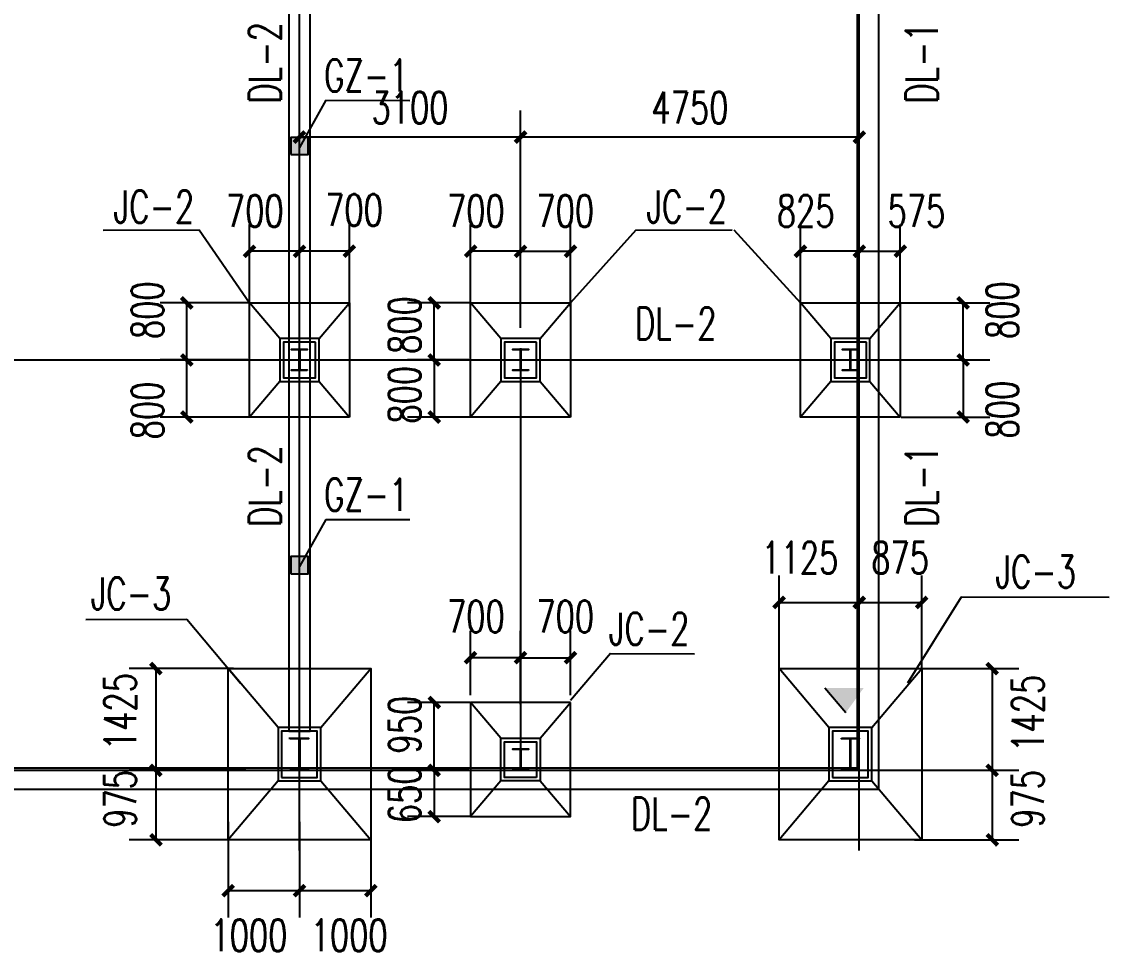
# Model space of a CAD drawing. Extents: x 180850 to 1399066, y 113487 to 334416.
# Drawn here: x 367106 to 382355, y 172856 to 185952 of the extents above; entities that cross this region are included whole.
import ezdxf

# ---------------------------------------------------------------- set-up
doc = ezdxf.new("R2010")
doc.units = 0
doc.header["$LTSCALE"] = 1000
for name, color, linetype in [('AXIS', 3, 'Continuous'), ('DOTE', 1, 'Continuous'), ('GZ', 50, 'Continuous'), ('PUB_TEXT', 7, 'Continuous'), ('YCX', 90, 'Continuous'), ('承台', 2, 'Continuous')]:
    doc.layers.add(name, color=color, linetype=linetype)
doc.styles.add('_TCH_DIM_T3', font='SIMPLEX', dxfattribs={"width": 0.705882, "bigfont": 'GBCBIG'})
doc.dimstyles.new('_TCH_ARCH&&150', dxfattribs={"dimtxt": 446.25, "dimasz": 150, "dimexe": 375, "dimexo": 450, "dimgap": 189.375, "dimtad": 1, "dimdec": 0, "dimzin": 0, "dimdsep": 46, "dimtxsty": '_TCH_DIM_T3', "dimblk": 'ARCHTICK', "dimcen": 0.09, "dimclrd": 3, "dimclre": 3, "dimclrt": 7, "dimazin": 2, "dimtfac": 1, "dimtdec": 0, "dimtix": 1, "dimtmove": 2, "dimatfit": 3, "dimfxl": 1, "dimtolj": 1, "dimtzin": 0, "dimarcsym": 0})
doc.dimstyles.new('TCH_150_1', dxfattribs={"dimtxt": 446.25, "dimasz": 150, "dimexe": 375, "dimexo": 450, "dimgap": 189.375, "dimtad": 1, "dimdec": 0, "dimzin": 0, "dimdsep": 46, "dimtxsty": '_TCH_DIM_T3', "dimblk": 'ARCHTICK', "dimcen": 0.09, "dimclrd": 256, "dimclre": 256, "dimclrt": 7, "dimazin": 2, "dimtfac": 1, "dimtdec": 0, "dimtix": 1, "dimtmove": 2, "dimatfit": 3, "dimfxl": 1, "dimtolj": 1, "dimtzin": 0, "dimarcsym": 0})

# ---------------------------------------------------------------- blocks, each defined once
blk = doc.blocks.new('A$C33B20A31')
at = {"color": 6}
blk.add_line((52100, 450), (52340, 450), dxfattribs=at)
at = {"layer": 'GZ'}
for points in [[(52360, 5600), (52140, 5600), (52140, 5610), (52243, 5610), (52247, 5615), (52247, 5885), (52243, 5890), (52140, 5890), (52140, 5900), (52360, 5900), (52360, 5890), (52257, 5890), (52253, 5885), (52253, 5615), (52257, 5610), (52360, 5610), (52360, 5600)], [(55460, 5600), (55240, 5600), (55240, 5610), (55343, 5610), (55347, 5615), (55347, 5885), (55343, 5890), (55240, 5890), (55240, 5900), (55460, 5900), (55460, 5890), (55357, 5890), (55353, 5885), (55353, 5615), (55357, 5610), (55460, 5610), (55460, 5600)], [(60085, 5600), (59865, 5600), (59865, 5610), (59968, 5610), (59972, 5615), (59972, 5885), (59968, 5890), (59865, 5890), (59865, 5900), (60085, 5900), (60085, 5890), (59982, 5890), (59978, 5885), (59978, 5615), (59982, 5610), (60085, 5610), (60085, 5600)], [(55460, 0), (55240, 0), (55240, 10), (55343, 10), (55347, 15), (55347, 285), (55343, 290), (55240, 290), (55240, 300), (55460, 300), (55460, 290), (55357, 290), (55353, 286), (55353, 15), (55357, 10), (55460, 10), (55460, 0)]]:
    blk.add_lwpolyline(points, close=True, dxfattribs=at)
at = {"layer": 'GZ', "color": 6}
for points in [[(52125, 450), (52375, 450), (52375, 440), (52257, 440), (52253, 435), (52253, 15), (52257, 10), (52375, 10), (52375, 0), (52125, 0), (52125, 10), (52243, 10), (52247, 14), (52247, 435), (52243, 440), (52125, 440), (52125, 450)], [(59850, 450), (60100, 450), (60100, 440), (59982, 440), (59978, 435), (59978, 15), (59982, 10), (60100, 10), (60100, 0), (59850, 0), (59850, 10), (59968, 10), (59972, 14), (59972, 435), (59968, 440), (59850, 440), (59850, 450)]]:
    blk.add_lwpolyline(points, close=True, dxfattribs=at)
blk = doc.blocks.new('_ArchTick')
at = {"color": 0, "linetype": 'ByBlock', "const_width": 0.4}
blk.add_lwpolyline([(-0.5, -0.5), (0.5, 0.5)], dxfattribs=at)
blk = doc.blocks.new('*D1364')
at = {"layer": 'AXIS', "linetype": 'ByBlock', "lineweight": -2, "transparency": 16777216}
for p, q in [((370000, 174739), (370000, 173400)), ((371000, 174739), (371000, 173400)), ((370000, 173775), (371000, 173775))]:
    blk.add_line(p, q, dxfattribs=at)
at = {"layer": 'Defpoints', "color": 0, "linetype": 'ByBlock', "transparency": 16777216}
for p in [(370000, 175189), (371000, 175189), (371000, 173775)]:
    blk.add_point(p, dxfattribs=at)
at = {"layer": 'AXIS', "linetype": 'ByBlock', "lineweight": -2, "transparency": 16777216, "xscale": 150, "yscale": 150, "zscale": 150, "rotation": 180}
blk.add_blockref('_ArchTick', (370000, 173775), dxfattribs=at)
at = {"layer": 'AXIS', "linetype": 'ByBlock', "lineweight": -2, "transparency": 16777216, "xscale": 150, "yscale": 150, "zscale": 150}
blk.add_blockref('_ArchTick', (371000, 173775), dxfattribs=at)
at = {"layer": 'AXIS', "color": 7, "linetype": 'ByBlock', "transparency": 16777216, "insert": (370292, 173149), "char_height": 446.2, "attachment_point": 5, "style": '_TCH_DIM_T3'}
blk.add_mtext('\\A1;1000', dxfattribs=at)
blk = doc.blocks.new('*D1365')
at = {"layer": 'AXIS', "linetype": 'ByBlock', "lineweight": -2, "transparency": 16777216}
for p, q in [((370250, 175462), (368612, 175462)), ((368987, 175462), (368987, 174487)), ((370075, 174487), (368612, 174487))]:
    blk.add_line(p, q, dxfattribs=at)
at = {"layer": 'Defpoints', "color": 0, "linetype": 'ByBlock', "transparency": 16777216}
for p in [(370700, 175462), (368987, 174487), (370525, 174487)]:
    blk.add_point(p, dxfattribs=at)
at = {"layer": 'AXIS', "linetype": 'ByBlock', "lineweight": -2, "transparency": 16777216, "xscale": 150, "yscale": 150, "zscale": 150}
for p, rotation in [((368987, 175462), 90), ((368987, 174487), 270)]:
    blk.add_blockref('_ArchTick', p, dxfattribs=dict(at, rotation=rotation))
at = {"layer": 'AXIS', "color": 7, "linetype": 'ByBlock', "transparency": 16777216, "insert": (368487, 175061), "char_height": 446.2, "attachment_point": 5, "rotation": 90, "style": '_TCH_DIM_T3'}
blk.add_mtext('\\A1;975', dxfattribs=at)
blk = doc.blocks.new('*D1366')
at = {"layer": 'AXIS', "linetype": 'ByBlock', "lineweight": -2, "transparency": 16777216}
for p, q in [((370075, 176887), (368612, 176887)), ((368987, 176887), (368987, 175462)), ((370250, 175462), (368612, 175462))]:
    blk.add_line(p, q, dxfattribs=at)
at = {"layer": 'Defpoints', "color": 0, "linetype": 'ByBlock', "transparency": 16777216}
for p in [(370525, 176887), (368987, 175462), (370700, 175462)]:
    blk.add_point(p, dxfattribs=at)
at = {"layer": 'AXIS', "linetype": 'ByBlock', "lineweight": -2, "transparency": 16777216, "xscale": 150, "yscale": 150, "zscale": 150}
for p, rotation in [((368987, 176887), 90), ((368987, 175462), 270)]:
    blk.add_blockref('_ArchTick', p, dxfattribs=dict(at, rotation=rotation))
at = {"layer": 'AXIS', "color": 7, "linetype": 'ByBlock', "transparency": 16777216, "insert": (368487, 176284), "char_height": 446.2, "attachment_point": 5, "rotation": 90, "style": '_TCH_DIM_T3'}
blk.add_mtext('\\A1;1425', dxfattribs=at)
blk = doc.blocks.new('*D1367')
at = {"layer": 'AXIS', "linetype": 'ByBlock', "lineweight": -2, "transparency": 16777216}
for p, q in [((371000, 174739), (371000, 173400)), ((372000, 174739), (372000, 173400)), ((371000, 173775), (372000, 173775))]:
    blk.add_line(p, q, dxfattribs=at)
at = {"layer": 'Defpoints', "color": 0, "linetype": 'ByBlock', "transparency": 16777216}
for p in [(371000, 175189), (372000, 175189), (372000, 173775)]:
    blk.add_point(p, dxfattribs=at)
at = {"layer": 'AXIS', "linetype": 'ByBlock', "lineweight": -2, "transparency": 16777216, "xscale": 150, "yscale": 150, "zscale": 150, "rotation": 180}
blk.add_blockref('_ArchTick', (371000, 173775), dxfattribs=at)
at = {"layer": 'AXIS', "linetype": 'ByBlock', "lineweight": -2, "transparency": 16777216, "xscale": 150, "yscale": 150, "zscale": 150}
blk.add_blockref('_ArchTick', (372000, 173775), dxfattribs=at)
at = {"layer": 'AXIS', "color": 7, "linetype": 'ByBlock', "transparency": 16777216, "insert": (371697, 173149), "char_height": 446.2, "attachment_point": 5, "style": '_TCH_DIM_T3'}
blk.add_mtext('\\A1;1000', dxfattribs=at)
blk = doc.blocks.new('*D1368')
at = {"layer": 'AXIS', "linetype": 'ByBlock', "lineweight": -2, "transparency": 16777216}
for p, q in [((377725, 176851), (377725, 178190)), ((378850, 176851), (378850, 178190)), ((377725, 177815), (378850, 177815))]:
    blk.add_line(p, q, dxfattribs=at)
at = {"layer": 'Defpoints', "color": 0, "linetype": 'ByBlock', "transparency": 16777216}
for p in [(378850, 177815), (377725, 176401), (378850, 176401)]:
    blk.add_point(p, dxfattribs=at)
at = {"layer": 'AXIS', "linetype": 'ByBlock', "lineweight": -2, "transparency": 16777216, "xscale": 150, "yscale": 150, "zscale": 150, "rotation": 180}
blk.add_blockref('_ArchTick', (377725, 177815), dxfattribs=at)
at = {"layer": 'AXIS', "linetype": 'ByBlock', "lineweight": -2, "transparency": 16777216, "xscale": 150, "yscale": 150, "zscale": 150}
blk.add_blockref('_ArchTick', (378850, 177815), dxfattribs=at)
at = {"layer": 'AXIS', "color": 7, "linetype": 'ByBlock', "transparency": 16777216, "insert": (378017, 178441), "char_height": 446.2, "attachment_point": 5, "style": '_TCH_DIM_T3'}
blk.add_mtext('\\A1;1125', dxfattribs=at)
blk = doc.blocks.new('*D1369')
at = {"layer": 'AXIS', "linetype": 'ByBlock', "lineweight": -2, "transparency": 16777216}
for p, q in [((379450, 175462), (381089, 175462)), ((380714, 175462), (380714, 174487)), ((379625, 174487), (381089, 174487))]:
    blk.add_line(p, q, dxfattribs=at)
at = {"layer": 'Defpoints', "color": 0, "linetype": 'ByBlock', "transparency": 16777216}
for p in [(379000, 175462), (379175, 174487), (380714, 174487)]:
    blk.add_point(p, dxfattribs=at)
at = {"layer": 'AXIS', "linetype": 'ByBlock', "lineweight": -2, "transparency": 16777216, "xscale": 150, "yscale": 150, "zscale": 150}
for p, rotation in [((380714, 175462), 90), ((380714, 174487), 270)]:
    blk.add_blockref('_ArchTick', p, dxfattribs=dict(at, rotation=rotation))
at = {"layer": 'AXIS', "color": 7, "linetype": 'ByBlock', "transparency": 16777216, "insert": (381214, 175061), "char_height": 446.2, "attachment_point": 5, "rotation": 90, "style": '_TCH_DIM_T3'}
blk.add_mtext('\\A1;975', dxfattribs=at)
blk = doc.blocks.new('*D1370')
at = {"layer": 'AXIS', "linetype": 'ByBlock', "lineweight": -2, "transparency": 16777216}
for p, q in [((379625, 176887), (381089, 176887)), ((380714, 176887), (380714, 175462)), ((379450, 175462), (381089, 175462))]:
    blk.add_line(p, q, dxfattribs=at)
at = {"layer": 'Defpoints', "color": 0, "linetype": 'ByBlock', "transparency": 16777216}
for p in [(379175, 176887), (379000, 175462), (380714, 175462)]:
    blk.add_point(p, dxfattribs=at)
at = {"layer": 'AXIS', "linetype": 'ByBlock', "lineweight": -2, "transparency": 16777216, "xscale": 150, "yscale": 150, "zscale": 150}
for p, rotation in [((380714, 176887), 90), ((380714, 175462), 270)]:
    blk.add_blockref('_ArchTick', p, dxfattribs=dict(at, rotation=rotation))
at = {"layer": 'AXIS', "color": 7, "linetype": 'ByBlock', "transparency": 16777216, "insert": (381214, 176260), "char_height": 446.2, "attachment_point": 5, "rotation": 90, "style": '_TCH_DIM_T3'}
blk.add_mtext('\\A1;1425', dxfattribs=at)
blk = doc.blocks.new('*D1371')
at = {"layer": 'AXIS', "linetype": 'ByBlock', "lineweight": -2, "transparency": 16777216}
for p, q in [((378850, 176851), (378850, 178190)), ((379725, 176851), (379725, 178190)), ((378850, 177815), (379725, 177815))]:
    blk.add_line(p, q, dxfattribs=at)
at = {"layer": 'Defpoints', "color": 0, "linetype": 'ByBlock', "transparency": 16777216}
for p in [(379725, 177815), (378850, 176401), (379725, 176401)]:
    blk.add_point(p, dxfattribs=at)
at = {"layer": 'AXIS', "linetype": 'ByBlock', "lineweight": -2, "transparency": 16777216, "xscale": 150, "yscale": 150, "zscale": 150, "rotation": 180}
blk.add_blockref('_ArchTick', (378850, 177815), dxfattribs=at)
at = {"layer": 'AXIS', "linetype": 'ByBlock', "lineweight": -2, "transparency": 16777216, "xscale": 150, "yscale": 150, "zscale": 150}
blk.add_blockref('_ArchTick', (379725, 177815), dxfattribs=at)
at = {"layer": 'AXIS', "color": 7, "linetype": 'ByBlock', "transparency": 16777216, "insert": (379422, 178441), "char_height": 446.2, "attachment_point": 5, "style": '_TCH_DIM_T3'}
blk.add_mtext('\\A1;875', dxfattribs=at)
blk = doc.blocks.new('*D1412')
at = {"color": 3, "lineweight": -2, "transparency": 16777216}
for p, q in [((374100, 182570), (374100, 184710)), ((378850, 182570), (378850, 184710)), ((378850, 184335), (374100, 184335))]:
    blk.add_line(p, q, dxfattribs=at)
at = {"layer": 'Defpoints', "color": 0, "transparency": 16777216}
for p in [(374100, 184335), (374100, 182120), (378850, 182120)]:
    blk.add_point(p, dxfattribs=at)
at = {"color": 3, "lineweight": -2, "transparency": 16777216, "xscale": 150, "yscale": 150, "zscale": 150}
for p, rotation in [((374100, 184335), 179.9999999966649), ((378850, 184335), 359.9999999966649)]:
    blk.add_blockref('_ArchTick', p, dxfattribs=dict(at, rotation=rotation))
at = {"color": 7, "transparency": 16777216, "insert": (376475, 184748), "char_height": 446.2, "attachment_point": 5, "rotation": 360, "style": '_TCH_DIM_T3'}
blk.add_mtext('\\A1;4750', dxfattribs=at)
blk = doc.blocks.new('*D1413')
at = {"color": 3, "lineweight": -2, "transparency": 16777216}
for p, q in [((371000, 181662), (371000, 184710)), ((374100, 181662), (374100, 184710)), ((374100, 184335), (371000, 184335))]:
    blk.add_line(p, q, dxfattribs=at)
at = {"layer": 'Defpoints', "color": 0, "transparency": 16777216}
for p in [(371000, 184335), (371000, 181212), (374100, 181212)]:
    blk.add_point(p, dxfattribs=at)
at = {"color": 3, "lineweight": -2, "transparency": 16777216, "xscale": 150, "yscale": 150, "zscale": 150}
for p, rotation in [((371000, 184335), 180.00000000667), ((374100, 184335), 6.670024532695606e-09)]:
    blk.add_blockref('_ArchTick', p, dxfattribs=dict(at, rotation=rotation))
at = {"color": 7, "transparency": 16777216, "insert": (372550, 184748), "char_height": 446.2, "attachment_point": 5, "rotation": 0, "style": '_TCH_DIM_T3'}
blk.add_mtext('\\A1;3100', dxfattribs=at)
blk = doc.blocks.new('*D1408')
at = {"layer": 'AXIS', "linetype": 'ByBlock', "lineweight": -2, "transparency": 16777216}
for p, q in [((373400, 176513), (373400, 177415)), ((374100, 176388), (374100, 177415)), ((374100, 177040), (373400, 177040))]:
    blk.add_line(p, q, dxfattribs=at)
at = {"layer": 'Defpoints', "color": 0, "linetype": 'ByBlock', "transparency": 16777216}
for p in [(373400, 177040), (373400, 176063), (374100, 175938)]:
    blk.add_point(p, dxfattribs=at)
at = {"layer": 'AXIS', "linetype": 'ByBlock', "lineweight": -2, "transparency": 16777216, "xscale": 150, "yscale": 150, "zscale": 150, "rotation": 180}
blk.add_blockref('_ArchTick', (373400, 177040), dxfattribs=at)
at = {"layer": 'AXIS', "linetype": 'ByBlock', "lineweight": -2, "transparency": 16777216, "xscale": 150, "yscale": 150, "zscale": 150}
blk.add_blockref('_ArchTick', (374100, 177040), dxfattribs=at)
at = {"layer": 'AXIS', "color": 7, "linetype": 'ByBlock', "transparency": 16777216, "insert": (373474, 177617), "char_height": 446.2, "attachment_point": 5, "style": '_TCH_DIM_T3'}
blk.add_mtext('\\A1;700', dxfattribs=at)
blk = doc.blocks.new('*D1409')
at = {"layer": 'AXIS', "linetype": 'ByBlock', "lineweight": -2, "transparency": 16777216}
for p, q in [((373375, 175462), (372515, 175462)), ((372890, 175462), (372890, 174812)), ((373389, 174812), (372515, 174812))]:
    blk.add_line(p, q, dxfattribs=at)
at = {"layer": 'Defpoints', "color": 0, "linetype": 'ByBlock', "transparency": 16777216}
for p in [(373825, 175462), (372890, 174812), (373839, 174812)]:
    blk.add_point(p, dxfattribs=at)
at = {"layer": 'AXIS', "linetype": 'ByBlock', "lineweight": -2, "transparency": 16777216, "xscale": 150, "yscale": 150, "zscale": 150}
for p, rotation in [((372890, 175462), 90), ((372890, 174812), 270)]:
    blk.add_blockref('_ArchTick', p, dxfattribs=dict(at, rotation=rotation))
at = {"layer": 'AXIS', "color": 7, "linetype": 'ByBlock', "transparency": 16777216, "insert": (372476, 175124), "char_height": 446.2, "attachment_point": 5, "rotation": 90, "style": '_TCH_DIM_T3'}
blk.add_mtext('\\A1;650', dxfattribs=at)
blk = doc.blocks.new('*D1410')
at = {"layer": 'AXIS', "linetype": 'ByBlock', "lineweight": -2, "transparency": 16777216}
for p, q in [((374100, 176388), (374100, 177415)), ((374800, 176513), (374800, 177415)), ((374100, 177040), (374800, 177040))]:
    blk.add_line(p, q, dxfattribs=at)
at = {"layer": 'Defpoints', "color": 0, "linetype": 'ByBlock', "transparency": 16777216}
for p in [(374800, 177040), (374800, 176063), (374100, 175938)]:
    blk.add_point(p, dxfattribs=at)
at = {"layer": 'AXIS', "linetype": 'ByBlock', "lineweight": -2, "transparency": 16777216, "xscale": 150, "yscale": 150, "zscale": 150, "rotation": 180}
blk.add_blockref('_ArchTick', (374100, 177040), dxfattribs=at)
at = {"layer": 'AXIS', "linetype": 'ByBlock', "lineweight": -2, "transparency": 16777216, "xscale": 150, "yscale": 150, "zscale": 150}
blk.add_blockref('_ArchTick', (374800, 177040), dxfattribs=at)
at = {"layer": 'AXIS', "color": 7, "linetype": 'ByBlock', "transparency": 16777216, "insert": (374727, 177617), "char_height": 446.2, "attachment_point": 5, "style": '_TCH_DIM_T3'}
blk.add_mtext('\\A1;700', dxfattribs=at)
blk = doc.blocks.new('*D1411')
at = {"layer": 'AXIS', "linetype": 'ByBlock', "lineweight": -2, "transparency": 16777216}
for p, q in [((373389, 176412), (372515, 176412)), ((372890, 175462), (372890, 176412)), ((373375, 175462), (372515, 175462))]:
    blk.add_line(p, q, dxfattribs=at)
at = {"layer": 'Defpoints', "color": 0, "linetype": 'ByBlock', "transparency": 16777216}
for p in [(372890, 176412), (373839, 176412), (373825, 175462)]:
    blk.add_point(p, dxfattribs=at)
at = {"layer": 'AXIS', "linetype": 'ByBlock', "lineweight": -2, "transparency": 16777216, "xscale": 150, "yscale": 150, "zscale": 150}
for p, rotation in [((372890, 176412), 90), ((372890, 175462), 270)]:
    blk.add_blockref('_ArchTick', p, dxfattribs=dict(at, rotation=rotation))
at = {"layer": 'AXIS', "color": 7, "linetype": 'ByBlock', "transparency": 16777216, "insert": (372476, 176101), "char_height": 446.2, "attachment_point": 5, "rotation": 90, "style": '_TCH_DIM_T3'}
blk.add_mtext('\\A1;950', dxfattribs=at)
blk = doc.blocks.new('*D1428')
at = {"layer": 'AXIS', "linetype": 'ByBlock', "lineweight": -2, "transparency": 16777216}
for p, q in [((370275, 181212), (369045, 181212)), ((369420, 180412), (369420, 181212)), ((370289, 180412), (369045, 180412))]:
    blk.add_line(p, q, dxfattribs=at)
at = {"layer": 'Defpoints', "color": 0, "linetype": 'ByBlock', "transparency": 16777216}
for p in [(369420, 181212), (370725, 181212), (370739, 180412)]:
    blk.add_point(p, dxfattribs=at)
at = {"layer": 'AXIS', "linetype": 'ByBlock', "lineweight": -2, "transparency": 16777216, "xscale": 150, "yscale": 150, "zscale": 150}
for p, rotation in [((369420, 181212), 90), ((369420, 180412), 270)]:
    blk.add_blockref('_ArchTick', p, dxfattribs=dict(at, rotation=rotation))
at = {"layer": 'AXIS', "color": 7, "linetype": 'ByBlock', "transparency": 16777216, "insert": (368870, 180504), "char_height": 446.2, "attachment_point": 5, "rotation": 90, "style": '_TCH_DIM_T3'}
blk.add_mtext('\\A1;800', dxfattribs=at)
blk = doc.blocks.new('*D1429')
at = {"layer": 'AXIS', "linetype": 'ByBlock', "lineweight": -2, "transparency": 16777216}
for p, q in [((370300, 181957), (370300, 183111)), ((371000, 182082), (371000, 183111)), ((371000, 182736), (370300, 182736))]:
    blk.add_line(p, q, dxfattribs=at)
at = {"layer": 'Defpoints', "color": 0, "linetype": 'ByBlock', "transparency": 16777216}
for p in [(370300, 182736), (371000, 181632), (370300, 181507)]:
    blk.add_point(p, dxfattribs=at)
at = {"layer": 'AXIS', "linetype": 'ByBlock', "lineweight": -2, "transparency": 16777216, "xscale": 150, "yscale": 150, "zscale": 150, "rotation": 180}
blk.add_blockref('_ArchTick', (370300, 182736), dxfattribs=at)
at = {"layer": 'AXIS', "linetype": 'ByBlock', "lineweight": -2, "transparency": 16777216, "xscale": 150, "yscale": 150, "zscale": 150}
blk.add_blockref('_ArchTick', (371000, 182736), dxfattribs=at)
at = {"layer": 'AXIS', "color": 7, "linetype": 'ByBlock', "transparency": 16777216, "insert": (370374, 183300), "char_height": 446.2, "attachment_point": 5, "style": '_TCH_DIM_T3'}
blk.add_mtext('\\A1;700', dxfattribs=at)
blk = doc.blocks.new('*D1430')
at = {"layer": 'AXIS', "linetype": 'ByBlock', "lineweight": -2, "transparency": 16777216}
for p, q in [((371000, 182082), (371000, 183111)), ((371700, 181957), (371700, 183111)), ((371700, 182736), (371000, 182736))]:
    blk.add_line(p, q, dxfattribs=at)
at = {"layer": 'Defpoints', "color": 0, "linetype": 'ByBlock', "transparency": 16777216}
for p in [(371000, 182736), (371000, 181632), (371700, 181507)]:
    blk.add_point(p, dxfattribs=at)
at = {"layer": 'AXIS', "linetype": 'ByBlock', "lineweight": -2, "transparency": 16777216, "xscale": 150, "yscale": 150, "zscale": 150, "rotation": 180}
blk.add_blockref('_ArchTick', (371000, 182736), dxfattribs=at)
at = {"layer": 'AXIS', "linetype": 'ByBlock', "lineweight": -2, "transparency": 16777216, "xscale": 150, "yscale": 150, "zscale": 150}
blk.add_blockref('_ArchTick', (371700, 182736), dxfattribs=at)
at = {"layer": 'AXIS', "color": 7, "linetype": 'ByBlock', "transparency": 16777216, "insert": (371765, 183313), "char_height": 446.2, "attachment_point": 5, "style": '_TCH_DIM_T3'}
blk.add_mtext('\\A1;700', dxfattribs=at)
blk = doc.blocks.new('*D1431')
at = {"layer": 'AXIS', "linetype": 'ByBlock', "lineweight": -2, "transparency": 16777216}
for p, q in [((370289, 182012), (369045, 182012)), ((369420, 181212), (369420, 182012)), ((370275, 181212), (369045, 181212))]:
    blk.add_line(p, q, dxfattribs=at)
at = {"layer": 'Defpoints', "color": 0, "linetype": 'ByBlock', "transparency": 16777216}
for p in [(369420, 182012), (370739, 182012), (370725, 181212)]:
    blk.add_point(p, dxfattribs=at)
at = {"layer": 'AXIS', "linetype": 'ByBlock', "lineweight": -2, "transparency": 16777216, "xscale": 150, "yscale": 150, "zscale": 150}
for p, rotation in [((369420, 182012), 90), ((369420, 181212), 270)]:
    blk.add_blockref('_ArchTick', p, dxfattribs=dict(at, rotation=rotation))
at = {"layer": 'AXIS', "color": 7, "linetype": 'ByBlock', "transparency": 16777216, "insert": (368870, 181909), "char_height": 446.2, "attachment_point": 5, "rotation": 90, "style": '_TCH_DIM_T3'}
blk.add_mtext('\\A1;800', dxfattribs=at)
blk = doc.blocks.new('*D1432')
at = {"layer": 'AXIS', "linetype": 'ByBlock', "lineweight": -2, "transparency": 16777216}
for p, q in [((373400, 181957), (373400, 183111)), ((374100, 182082), (374100, 183111)), ((374100, 182736), (373400, 182736))]:
    blk.add_line(p, q, dxfattribs=at)
at = {"layer": 'Defpoints', "color": 0, "linetype": 'ByBlock', "transparency": 16777216}
for p in [(373400, 182736), (374100, 181632), (373400, 181507)]:
    blk.add_point(p, dxfattribs=at)
at = {"layer": 'AXIS', "linetype": 'ByBlock', "lineweight": -2, "transparency": 16777216, "xscale": 150, "yscale": 150, "zscale": 150, "rotation": 180}
blk.add_blockref('_ArchTick', (373400, 182736), dxfattribs=at)
at = {"layer": 'AXIS', "linetype": 'ByBlock', "lineweight": -2, "transparency": 16777216, "xscale": 150, "yscale": 150, "zscale": 150}
blk.add_blockref('_ArchTick', (374100, 182736), dxfattribs=at)
at = {"layer": 'AXIS', "color": 7, "linetype": 'ByBlock', "transparency": 16777216, "insert": (373474, 183300), "char_height": 446.2, "attachment_point": 5, "style": '_TCH_DIM_T3'}
blk.add_mtext('\\A1;700', dxfattribs=at)
blk = doc.blocks.new('*D1433')
at = {"layer": 'AXIS', "linetype": 'ByBlock', "lineweight": -2, "transparency": 16777216}
for p, q in [((373389, 182012), (372515, 182012)), ((372890, 181212), (372890, 182012)), ((373375, 181212), (372515, 181212))]:
    blk.add_line(p, q, dxfattribs=at)
at = {"layer": 'Defpoints', "color": 0, "linetype": 'ByBlock', "transparency": 16777216}
for p in [(372890, 182012), (373839, 182012), (373825, 181212)]:
    blk.add_point(p, dxfattribs=at)
at = {"layer": 'AXIS', "linetype": 'ByBlock', "lineweight": -2, "transparency": 16777216, "xscale": 150, "yscale": 150, "zscale": 150}
for p, rotation in [((372890, 182012), 90), ((372890, 181212), 270)]:
    blk.add_blockref('_ArchTick', p, dxfattribs=dict(at, rotation=rotation))
at = {"layer": 'AXIS', "color": 7, "linetype": 'ByBlock', "transparency": 16777216, "insert": (372476, 181701), "char_height": 446.2, "attachment_point": 5, "rotation": 90, "style": '_TCH_DIM_T3'}
blk.add_mtext('\\A1;800', dxfattribs=at)
blk = doc.blocks.new('*D1434')
at = {"layer": 'AXIS', "linetype": 'ByBlock', "lineweight": -2, "transparency": 16777216}
for p, q in [((378025, 181957), (378025, 183111)), ((378850, 182082), (378850, 183111)), ((378850, 182736), (378025, 182736))]:
    blk.add_line(p, q, dxfattribs=at)
at = {"layer": 'Defpoints', "color": 0, "linetype": 'ByBlock', "transparency": 16777216}
for p in [(378025, 182736), (378850, 181632), (378025, 181507)]:
    blk.add_point(p, dxfattribs=at)
at = {"layer": 'AXIS', "linetype": 'ByBlock', "lineweight": -2, "transparency": 16777216, "xscale": 150, "yscale": 150, "zscale": 150, "rotation": 180}
blk.add_blockref('_ArchTick', (378025, 182736), dxfattribs=at)
at = {"layer": 'AXIS', "linetype": 'ByBlock', "lineweight": -2, "transparency": 16777216, "xscale": 150, "yscale": 150, "zscale": 150}
blk.add_blockref('_ArchTick', (378850, 182736), dxfattribs=at)
at = {"layer": 'AXIS', "color": 7, "linetype": 'ByBlock', "transparency": 16777216, "insert": (378099, 183301), "char_height": 446.2, "attachment_point": 5, "style": '_TCH_DIM_T3'}
blk.add_mtext('\\A1;825', dxfattribs=at)
blk = doc.blocks.new('*D1435')
at = {"layer": 'AXIS', "linetype": 'ByBlock', "lineweight": -2, "transparency": 16777216}
for p, q in [((379436, 182012), (380681, 182012)), ((380306, 181212), (380306, 182012)), ((379450, 181212), (380681, 181212))]:
    blk.add_line(p, q, dxfattribs=at)
at = {"layer": 'Defpoints', "color": 0, "linetype": 'ByBlock', "transparency": 16777216}
for p in [(378986, 182012), (380306, 182012), (379000, 181212)]:
    blk.add_point(p, dxfattribs=at)
at = {"layer": 'AXIS', "linetype": 'ByBlock', "lineweight": -2, "transparency": 16777216, "xscale": 150, "yscale": 150, "zscale": 150}
for p, rotation in [((380306, 182012), 90), ((380306, 181212), 270)]:
    blk.add_blockref('_ArchTick', p, dxfattribs=dict(at, rotation=rotation))
at = {"layer": 'AXIS', "color": 7, "linetype": 'ByBlock', "transparency": 16777216, "insert": (380856, 181909), "char_height": 446.2, "attachment_point": 5, "rotation": 90, "style": '_TCH_DIM_T3'}
blk.add_mtext('\\A1;800', dxfattribs=at)
blk = doc.blocks.new('*D1436')
at = {"layer": 'AXIS', "linetype": 'ByBlock', "lineweight": -2, "transparency": 16777216}
for p, q in [((378850, 182082), (378850, 183111)), ((379425, 181957), (379425, 183111)), ((378850, 182736), (379425, 182736))]:
    blk.add_line(p, q, dxfattribs=at)
at = {"layer": 'Defpoints', "color": 0, "linetype": 'ByBlock', "transparency": 16777216}
for p in [(379425, 182736), (378850, 181632), (379425, 181507)]:
    blk.add_point(p, dxfattribs=at)
at = {"layer": 'AXIS', "linetype": 'ByBlock', "lineweight": -2, "transparency": 16777216, "xscale": 150, "yscale": 150, "zscale": 150, "rotation": 180}
blk.add_blockref('_ArchTick', (378850, 182736), dxfattribs=at)
at = {"layer": 'AXIS', "linetype": 'ByBlock', "lineweight": -2, "transparency": 16777216, "xscale": 150, "yscale": 150, "zscale": 150}
blk.add_blockref('_ArchTick', (379425, 182736), dxfattribs=at)
at = {"layer": 'AXIS', "color": 7, "linetype": 'ByBlock', "transparency": 16777216, "insert": (379652, 183301), "char_height": 446.2, "attachment_point": 5, "style": '_TCH_DIM_T3'}
blk.add_mtext('\\A1;575', dxfattribs=at)
blk = doc.blocks.new('*D1437')
at = {"layer": 'AXIS', "linetype": 'ByBlock', "lineweight": -2, "transparency": 16777216}
for p, q in [((379450, 181212), (380681, 181212)), ((380306, 181212), (380306, 180412)), ((379436, 180412), (380681, 180412))]:
    blk.add_line(p, q, dxfattribs=at)
at = {"layer": 'Defpoints', "color": 0, "linetype": 'ByBlock', "transparency": 16777216}
for p in [(379000, 181212), (378986, 180412), (380306, 180412)]:
    blk.add_point(p, dxfattribs=at)
at = {"layer": 'AXIS', "linetype": 'ByBlock', "lineweight": -2, "transparency": 16777216, "xscale": 150, "yscale": 150, "zscale": 150}
for p, rotation in [((380306, 181212), 90), ((380306, 180412), 270)]:
    blk.add_blockref('_ArchTick', p, dxfattribs=dict(at, rotation=rotation))
at = {"layer": 'AXIS', "color": 7, "linetype": 'ByBlock', "transparency": 16777216, "insert": (380856, 180516), "char_height": 446.2, "attachment_point": 5, "rotation": 90, "style": '_TCH_DIM_T3'}
blk.add_mtext('\\A1;800', dxfattribs=at)
blk = doc.blocks.new('*D1438')
at = {"layer": 'AXIS', "linetype": 'ByBlock', "lineweight": -2, "transparency": 16777216}
for p, q in [((374100, 182082), (374100, 183111)), ((374800, 181957), (374800, 183111)), ((374100, 182736), (374800, 182736))]:
    blk.add_line(p, q, dxfattribs=at)
at = {"layer": 'Defpoints', "color": 0, "linetype": 'ByBlock', "transparency": 16777216}
for p in [(374800, 182736), (374100, 181632), (374800, 181507)]:
    blk.add_point(p, dxfattribs=at)
at = {"layer": 'AXIS', "linetype": 'ByBlock', "lineweight": -2, "transparency": 16777216, "xscale": 150, "yscale": 150, "zscale": 150, "rotation": 180}
blk.add_blockref('_ArchTick', (374100, 182736), dxfattribs=at)
at = {"layer": 'AXIS', "linetype": 'ByBlock', "lineweight": -2, "transparency": 16777216, "xscale": 150, "yscale": 150, "zscale": 150}
blk.add_blockref('_ArchTick', (374800, 182736), dxfattribs=at)
at = {"layer": 'AXIS', "color": 7, "linetype": 'ByBlock', "transparency": 16777216, "insert": (374727, 183300), "char_height": 446.2, "attachment_point": 5, "style": '_TCH_DIM_T3'}
blk.add_mtext('\\A1;700', dxfattribs=at)
blk = doc.blocks.new('*D1439')
at = {"layer": 'AXIS', "linetype": 'ByBlock', "lineweight": -2, "transparency": 16777216}
for p, q in [((373375, 181212), (372515, 181212)), ((372890, 181212), (372890, 180412)), ((373389, 180412), (372515, 180412))]:
    blk.add_line(p, q, dxfattribs=at)
at = {"layer": 'Defpoints', "color": 0, "linetype": 'ByBlock', "transparency": 16777216}
for p in [(373825, 181212), (372890, 180412), (373839, 180412)]:
    blk.add_point(p, dxfattribs=at)
at = {"layer": 'AXIS', "linetype": 'ByBlock', "lineweight": -2, "transparency": 16777216, "xscale": 150, "yscale": 150, "zscale": 150}
for p, rotation in [((372890, 181212), 90), ((372890, 180412), 270)]:
    blk.add_blockref('_ArchTick', p, dxfattribs=dict(at, rotation=rotation))
at = {"layer": 'AXIS', "color": 7, "linetype": 'ByBlock', "transparency": 16777216, "insert": (372476, 180724), "char_height": 446.2, "attachment_point": 5, "rotation": 90, "style": '_TCH_DIM_T3'}
blk.add_mtext('\\A1;800', dxfattribs=at)

msp = doc.modelspace()

# ---------------------------------------------------------------- hatches: boundary and pattern name
h = msp.add_hatch(color=256)
h.dxf.hatch_style = 1
h.paths.add_polyline_path([(371120.32, 184332.31), (370880.32, 184332.31), (370880.32, 184092.31), (371120.32, 184092.31)])
h = msp.add_hatch(color=256)
h.dxf.hatch_style = 1
h.paths.add_polyline_path([(371120.32, 178457.31), (370880.32, 178457.31), (370880.32, 178217.31), (371120.32, 178217.31)])

# ---------------------------------------------------------------- linework, layer by layer
for p, q in [((370725.32, 181287.31), (370725.32, 181287.31)), ((373825.32, 181287.31), (373825.32, 181287.31)), ((370700.32, 176062.13), (370000.32, 176887.13)), ((371300.32, 176062.13), (372000.32, 176887.13)), ((378425.32, 176062.13), (377725.32, 176887.13)), ((379025.32, 176062.13), (379725.32, 176887.13)), ((371300.32, 175612.13), (371300.32, 175612.13)), ((373825.32, 175537.48), (373825.32, 175537.48)), ((379025.32, 175612.13), (379025.32, 175612.13)), ((370700.32, 175312.13), (370000.32, 174487.13)), ((371300.32, 175312.13), (372000.32, 174487.13)), ((378425.32, 175312.13), (377725.32, 174487.13)), ((379025.32, 175312.13), (379725.32, 174487.13))]:
    msp.add_line(p, q)
for points in [[(318480.32, 211232.31), (379120.32, 211232.31), (379120.32, 175192.31), (318480.32, 175192.31)], [(318780.32, 210932.31), (378820.32, 210932.31), (378820.32, 175492.31), (318780.32, 175492.31)], [(370850.32, 176012.13), (371150.32, 176012.13), (371150.32, 210932.31), (370850.32, 210932.31)], [(370880.32, 184092.31), (371120.32, 184092.31), (371120.32, 184332.31), (370880.32, 184332.31)], [(370880.32, 178217.31), (371120.32, 178217.31), (371120.32, 178457.31), (370880.32, 178457.31)], [(370000.32, 176887.13), (372000.32, 176887.13), (372000.32, 174487.13), (370000.32, 174487.13)], [(377725.32, 176887.13), (379725.32, 176887.13), (379725.32, 174487.13), (377725.32, 174487.13)]]:
    msp.add_lwpolyline(points, close=True)
at = {"layer": 'DOTE'}
for p, q in [((371000.32, 174337.31), (371000.32, 212087.31)), ((378850.32, 174337.31), (378850.32, 212087.31)), ((374100.32, 181378.18), (374100.32, 175462.31)), ((317625.32, 181212.31), (380100.32, 181212.31)), ((317625.32, 175462.31), (380100.32, 175462.31))]:
    msp.add_line(p, q, dxfattribs=at)
at = {"layer": 'PUB_TEXT', "color": 5}
msp.add_line((378367.75, 176615.24), (378662.58, 176270.71), dxfattribs=at)
msp.add_solid([(378912.15, 176615.24), (378662.58, 176270.71), (378367.75, 176615.24)], dxfattribs=at)
at = {"layer": 'YCX'}
for p, q in [((371368.49, 184851.33), (371000.32, 184192.14)), ((371368.49, 184851.33), (372546.12, 184849.79)), ((368245.39, 183033.5), (369595.38, 183035.26)), ((369595.38, 183035.26), (370300.32, 182012.31)), ((375717.77, 183033.67), (374800.32, 182012.31)), ((375717.77, 183033.67), (377067.76, 183035.44)), ((377092.76, 183035.44), (378025.32, 182012.48)), ((371368.49, 178976.33), (371000.32, 178317.14)), ((371368.49, 178976.33), (372546.12, 178974.79)), ((380280.56, 177887.26), (379527.61, 176683.92)), ((382355.24, 177883.06), (380280.56, 177887.26)), ((368006.11, 177577.24), (369420.08, 177580.1)), ((369420.08, 177580.1), (370173.02, 176683.92)), ((375363.07, 177096.76), (374800.32, 176437.56)), ((375363.07, 177096.76), (376540.7, 177095.22))]:
    msp.add_line(p, q, dxfattribs=at)
at = {"layer": '承台'}
for p, q in [((370725.32, 181512.31), (370300.32, 182012.31)), ((371275.32, 181512.31), (371700.32, 182012.31)), ((373825.32, 181512.31), (373400.32, 182012.31)), ((374375.32, 181512.31), (374800.32, 182012.31)), ((378450.32, 181512.48), (378025.32, 182012.48)), ((379000.32, 181512.48), (379425.32, 182012.48)), ((370725.32, 180912.31), (370300.32, 180412.31)), ((371275.32, 180912.31), (371700.32, 180412.31)), ((373825.32, 180912.31), (373400.32, 180412.31)), ((374375.32, 180912.31), (374800.32, 180412.31)), ((378450.32, 180912.48), (378025.32, 180412.48)), ((379000.32, 180912.48), (379425.32, 180412.48)), ((373825.32, 175912.48), (373400.32, 176412.48)), ((374375.32, 175912.48), (374800.32, 176412.48)), ((373825.32, 175312.48), (373400.32, 174812.48)), ((374375.32, 175312.48), (374800.32, 174812.48))]:
    msp.add_line(p, q, dxfattribs=at)
at = {"layer": '承台', "color": 6}
for p, q in [((371300.32, 175612.13), (371300.32, 175612.13)), ((379025.32, 175612.13), (379025.32, 175612.13))]:
    msp.add_line(p, q, dxfattribs=at)
at = {"layer": '承台'}
for points in [[(371700.32, 180412.31), (370300.32, 180412.31), (370300.32, 182012.31), (371700.32, 182012.31)], [(374800.32, 180412.31), (373400.32, 180412.31), (373400.32, 182012.31), (374800.32, 182012.31)], [(379425.32, 180412.48), (378025.32, 180412.48), (378025.32, 182012.48), (379425.32, 182012.48)], [(371275.32, 181512.31), (370725.32, 181512.31), (370725.32, 180912.31), (371275.32, 180912.31)], [(374375.32, 181512.31), (373825.32, 181512.31), (373825.32, 180912.31), (374375.32, 180912.31)], [(379000.32, 181512.48), (378450.32, 181512.48), (378450.32, 180912.48), (379000.32, 180912.48)], [(371225.32, 181462.31), (370775.32, 181462.31), (370775.32, 180962.31), (371225.32, 180962.31)], [(374325.32, 181462.31), (373875.32, 181462.31), (373875.32, 180962.31), (374325.32, 180962.31)], [(378950.32, 181462.48), (378500.32, 181462.48), (378500.32, 180962.48), (378950.32, 180962.48)], [(374800.32, 176412.48), (373400.32, 176412.48), (373400.32, 174812.48), (374800.32, 174812.48)], [(374375.32, 175312.48), (373825.32, 175312.48), (373825.32, 175912.48), (374375.32, 175912.48)], [(374325.32, 175362.48), (373875.32, 175362.48), (373875.32, 175862.48), (374325.32, 175862.48)]]:
    msp.add_lwpolyline(points, close=True, dxfattribs=at)
at = {"layer": '承台', "color": 6}
for points in [[(370700.32, 175312.13), (371300.32, 175312.13), (371300.32, 176062.13), (370700.32, 176062.13)], [(370750.32, 175362.13), (371250.32, 175362.13), (371250.32, 176012.13), (370750.32, 176012.13)], [(378425.32, 175312.13), (379025.32, 175312.13), (379025.32, 176062.13), (378425.32, 176062.13)], [(378475.32, 175362.13), (378975.32, 175362.13), (378975.32, 176012.13), (378475.32, 176012.13)]]:
    msp.add_lwpolyline(points, close=True, dxfattribs=at)

# ---------------------------------------------------------------- block references
msp.add_blockref('A$C33B20A31', (318750.32, 175462.31))

# ---------------------------------------------------------------- texts
at = {"layer": 'YCX', "style": '_TCH_DIM_T3', "width": 0.705882}
for s, p in [('GZ-1', (371345.43, 184974.28)), ('JC-2', (368394.68, 183135.29)), ('JC-2', (375867.07, 183135.47)), ('GZ-1', (371345.43, 179099.28)), ('JC-3', (380759.24, 178021.13)), ('JC-3', (368073.86, 177713.97)), ('JC-2', (375340.01, 177219.71))]:
    msp.add_text(s, height=450, dxfattribs=at).set_placement(p)
at = {"layer": '承台', "color": 6, "style": '_TCH_DIM_T3', "width": 0.705882}
for s, p in [('DL-2', (370740.36, 184803.98)), ('DL-1', (379950.51, 184803.98)), ('DL-2', (370740.36, 178871.56)), ('DL-1', (379950.51, 178871.56))]:
    msp.add_text(s, height=450, rotation=90, dxfattribs=at).set_placement(p)
for p in [(375705.43, 181499.01), (375647.03, 174628.24)]:
    msp.add_text('DL-2', height=450, dxfattribs=at).set_placement(p)

# ---------------------------------------------------------------- dimensions: what is measured, and where the dimension line sits
for base, p1, p2, picture, middle in [((371000.32, 184335.2), (374100.32, 181212.31), (371000.32, 181212.31), '*D1413', (372550.32, 184747.7)), ((374100.32, 184335.2), (378850.32, 182120.35), (374100.32, 182120.35), '*D1412', (376475.32, 184747.7))]:
    dim = msp.add_linear_dim(base=base, p1=p1, p2=p2, angle=180, dimstyle='_TCH_ARCH&&150')
    dim.commit()
    dim.dimension.update_dxf_attribs({"geometry": picture, "text_midpoint": middle})
at = {"layer": 'AXIS', "linetype": 'ByBlock'}
for base, p1, p2, picture, middle in [((371000.32, 182736.32), (371700.32, 181507.31), (371000.32, 181632.31), '*D1430', (371765.01, 183312.89)), ((370300.32, 182736.32), (371000.32, 181632.31), (370300.32, 181507.31), '*D1429', (370374.12, 183300.39)), ((373400.32, 182736.32), (374100.32, 181632.31), (373400.32, 181507.31), '*D1432', (373474.13, 183300.39)), ((378025.32, 182736.5), (378850.32, 181632.48), (378025.32, 181507.48), '*D1434', (378099.12, 183300.56)), ((378850.32, 177815.11), (377725.32, 176400.96), (378850.32, 176400.96), '*D1368', (378017.27, 178441.28)), ((379725.32, 177815.11), (378850.32, 176400.96), (379725.32, 176400.96), '*D1371', (379422.24, 178441.28)), ((373400.32, 177040.07), (374100.32, 175937.56), (373400.32, 176062.56), '*D1408', (373474.12, 177617.31)), ((371000.32, 173774.79), (370000.32, 175188.93), (371000.32, 175188.93), '*D1364', (370292.27, 173148.62)), ((372000.32, 173774.79), (371000.32, 175188.93), (372000.32, 175188.93), '*D1367', (371697.24, 173148.62))]:
    dim = msp.add_linear_dim(base=base, p1=p1, p2=p2, dimstyle='TCH_150_1', dxfattribs=at)
    dim.commit()
    dim.dimension.update_dxf_attribs({"geometry": picture, "text_midpoint": middle, "dimtype": 160})
for base, p1, p2, angle, picture, middle in [((374800.32, 182736.32), (374100.32, 181632.31), (374800.32, 181507.31), 180, '*D1438', (374726.51, 183300.39)), ((379425.32, 182736.5), (378850.32, 181632.48), (379425.32, 181507.48), 180, '*D1436', (379651.51, 183300.56)), ((369419.5, 182012.31), (370725.32, 181212.31), (370739.14, 182012.31), 90, '*D1431', (368869.5, 181909.23)), ((380306.13, 182012.48), (379000.32, 181212.48), (378986.49, 182012.48), 90, '*D1435', (380856.13, 181909.4)), ((372890.49, 182012.31), (373825.32, 181212.31), (373839.15, 182012.31), 90, '*D1433', (372475.54, 181700.57)), ((369419.5, 181212.31), (370739.14, 180412.31), (370725.32, 181212.31), 90, '*D1428', (368869.5, 180504.26)), ((372890.49, 180412.31), (373825.32, 181212.31), (373839.15, 180412.31), 269.999998, '*D1439', (372475.54, 180724.05)), ((380306.13, 180412.48), (379000.32, 181212.48), (378986.49, 180412.48), 270, '*D1437', (380856.13, 180515.56)), ((374800.32, 177040.07), (374100.32, 175937.56), (374800.32, 176062.56), 180, '*D1410', (374726.51, 177617.31)), ((368986.89, 175462.31), (370525.32, 176887.13), (370700.32, 175462.31), 90, '*D1366', (368486.89, 176284.33)), ((380713.74, 175462.31), (379175.32, 176887.13), (379000.32, 175462.31), 90, '*D1370', (381213.74, 176259.62)), ((372890.49, 176412.48), (373825.32, 175462.31), (373839.15, 176412.48), 90.000002, '*D1411', (372475.54, 176100.74)), ((368986.89, 174487.13), (370700.32, 175462.31), (370525.32, 174487.13), 90, '*D1365', (368486.89, 175060.94)), ((372890.49, 174812.48), (373825.32, 175462.31), (373839.15, 174812.48), 270, '*D1409', (372475.54, 175124.22)), ((380713.74, 174487.13), (379000.32, 175462.31), (379175.32, 174487.13), 90, '*D1369', (381213.74, 175060.94))]:
    dim = msp.add_linear_dim(base=base, p1=p1, p2=p2, angle=angle, dimstyle='TCH_150_1', dxfattribs=at)
    dim.commit()
    dim.dimension.update_dxf_attribs({"geometry": picture, "text_midpoint": middle, "dimtype": 160})

doc.saveas('drawing.dxf')
